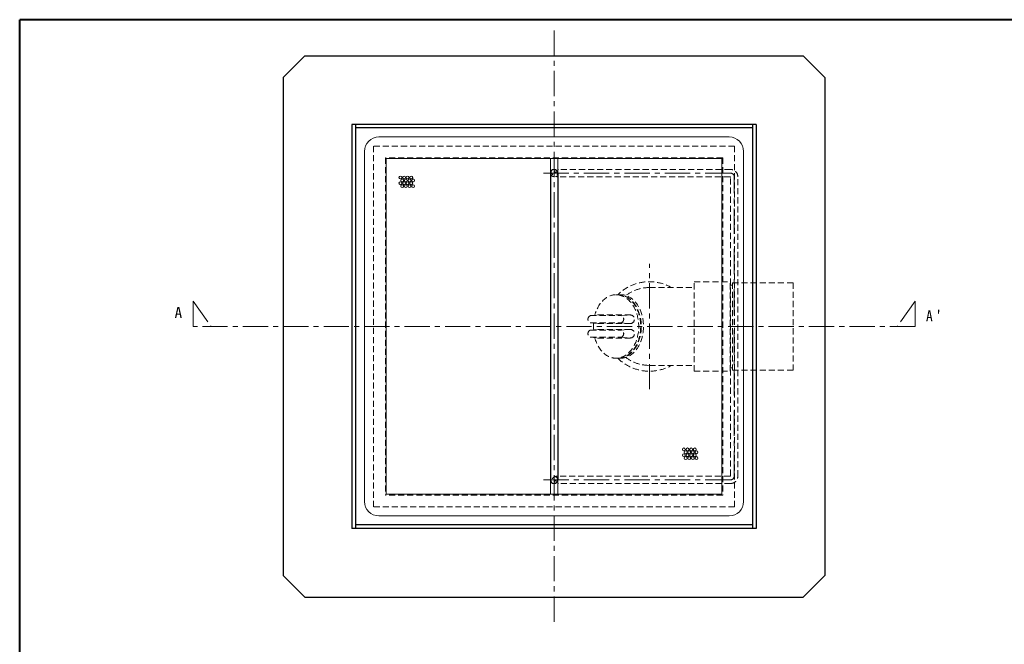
# Model space of a CAD drawing. Units: millimetres at full size, sheet at 1:7; details may follow other scales. Extents: x -1486 to 1349, y -951 to 1016.
# Drawn here: x -1486 to -122, y 151 to 1016 of the extents above; entities that cross this region are included whole.
import ezdxf
from ezdxf.enums import TextEntityAlignment as Align

# ---------------------------------------------------------------- set-up
doc = ezdxf.new("R2010")
doc.units = ezdxf.units.MM
doc.header["$LTSCALE"] = 7
doc.linetypes.add('CHAIN1', pattern=[8, 5, -1, 1, -1])
doc.linetypes.add('DASHED1', pattern=[1.8, 1.2, -0.6])
doc.layers.add('0-0', color=7, linetype='Continuous', lineweight=18)
doc.styles.add('ＭＳ ゴシック', font='')
doc.styles.get('ＭＳ ゴシック').set_extended_font_data('MS Gothic')

msp = doc.modelspace()

# ---------------------------------------------------------------- linework, layer by layer
at = {"layer": '0-0', "color": 1, "lineweight": 40}
for p in [(-1485.961, -950.661), (1349.039, 1016.339)]:
    msp.add_line(p, (-1485.961, 1016.339), dxfattribs=at)
at = {"layer": '0-0', "color": 4, "linetype": 'CHAIN1', "lineweight": 9}
for p, q in [((-745.961, 1001.339), (-745.961, 181.339)), ((-501.506, 803.839), (-760.961, 803.839)), ((-496.506, 383.839), (-496.506, 798.839)), ((-613.961, 504.339), (-613.961, 678.339)), ((-1245.961, 626.339), (-1220.961, 591.339)), ((-1245.961, 626.339), (-1245.961, 591.339)), ((-245.961, 626.339), (-270.961, 591.339)), ((-245.961, 591.339), (-245.961, 626.339)), ((-245.961, 591.339), (-1245.961, 591.339)), ((-501.506, 378.839), (-760.961, 378.839))]:
    msp.add_line(p, q, dxfattribs=at)
at = {"layer": '0-0', "color": 5, "lineweight": 25}
for p, q in [((-1120.961, 936.339), (-1090.961, 966.339)), ((-1090.961, 966.339), (-400.961, 966.339)), ((-370.961, 936.339), (-400.961, 966.339)), ((-1120.961, 936.339), (-1120.961, 246.339)), ((-370.961, 936.339), (-370.961, 246.339)), ((-1025.961, 871.339), (-1025.961, 311.339)), ((-465.961, 871.339), (-1025.961, 871.339)), ((-1020.961, 871.339), (-1020.961, 311.339)), ((-470.961, 866.339), (-1020.961, 866.339)), ((-470.961, 871.339), (-470.961, 311.339)), ((-465.961, 871.339), (-465.961, 311.339)), ((-750.961, 803.839), (-750.961, 378.839)), ((-740.961, 803.839), (-740.961, 378.839)), ((-470.961, 316.339), (-1020.961, 316.339)), ((-465.961, 311.339), (-1025.961, 311.339)), ((-1120.961, 246.339), (-1090.961, 216.339)), ((-370.961, 246.339), (-400.961, 216.339)), ((-1090.961, 216.339), (-400.961, 216.339))]:
    msp.add_line(p, q, dxfattribs=at)
at = {"layer": '0-0'}
for p, q in [((-503.461, 853.839), (-988.461, 853.839)), ((-1008.461, 833.839), (-1008.461, 348.839)), ((-483.461, 833.839), (-483.461, 348.839)), ((-513.461, 823.839), (-978.461, 823.839)), ((-978.461, 823.839), (-978.461, 358.839)), ((-750.961, 823.839), (-750.961, 803.839)), ((-740.961, 823.839), (-740.961, 803.839)), ((-750.961, 378.839), (-750.961, 358.839)), ((-740.961, 378.839), (-740.961, 358.839)), ((-503.461, 328.839), (-988.461, 328.839))]:
    msp.add_line(p, q, dxfattribs=at)
at = {"layer": '0-0', "linetype": 'DASHED1'}
for p, q in [((-495.961, 841.339), (-495.961, 341.339)), ((-495.961, 341.339), (-995.961, 341.339))]:
    msp.add_line(p, q, dxfattribs=at)
at = {"layer": '0-0', "color": 4, "linetype": 'DASHED1', "lineweight": 9}
for p, q in [((-512.461, 824.839), (-512.461, 357.839)), ((-501.506, 808.839), (-739.961, 808.839)), ((-502.506, 798.839), (-740.961, 798.839)), ((-501.506, 384.839), (-501.506, 797.839)), ((-491.506, 383.839), (-491.506, 798.839)), ((-613.961, 645.239), (-551.961, 645.239)), ((-551.961, 529.339), (-551.961, 653.339)), ((-551.961, 653.339), (-501.961, 653.339)), ((-501.961, 529.339), (-501.961, 653.339)), ((-501.961, 648.489), (-498.961, 648.489)), ((-498.961, 651.839), (-498.961, 530.839)), ((-660.144, 635.339), (-657.419, 635.339)), ((-656.57, 635.339), (-653.53, 635.339)), ((-695.499, 606.339), (-685.599, 607.339)), ((-695.499, 606.339), (-653.073, 606.339)), ((-685.599, 607.339), (-640.688, 607.339)), ((-653.073, 606.339), (-640.688, 607.339)), ((-695.499, 596.339), (-685.599, 595.339)), ((-695.499, 596.339), (-653.073, 596.339)), ((-695.499, 586.339), (-685.599, 587.339)), ((-695.499, 586.339), (-653.073, 586.339)), ((-685.599, 595.339), (-640.688, 595.339)), ((-685.599, 587.339), (-640.688, 587.339)), ((-653.073, 596.339), (-640.688, 595.339)), ((-653.073, 586.339), (-640.688, 587.339)), ((-695.499, 576.339), (-685.599, 575.339)), ((-695.499, 576.339), (-653.073, 576.339)), ((-685.599, 575.339), (-640.688, 575.339)), ((-653.073, 576.339), (-640.688, 575.339)), ((-660.144, 547.339), (-657.419, 547.339)), ((-656.57, 547.339), (-653.53, 547.339)), ((-613.961, 537.439), (-551.961, 537.439)), ((-501.961, 534.189), (-498.961, 534.189)), ((-551.961, 529.339), (-501.961, 529.339)), ((-498.961, 530.839), (-414.961, 530.839)), ((-502.506, 383.839), (-740.961, 383.839)), ((-501.506, 373.839), (-739.961, 373.839)), ((-512.461, 357.839), (-979.461, 357.839))]:
    msp.add_line(p, q, dxfattribs=at)
at = {"layer": '0-0', "linetype": 'DASHED1'}
msp.add_lwpolyline([(-495.961, 841.339), (-995.961, 841.339), (-995.961, 341.339)], dxfattribs=at)
at = {"layer": '0-0', "color": 4, "linetype": 'DASHED1', "lineweight": 9}
for points in [[(-512.461, 824.839), (-979.461, 824.839), (-979.461, 357.839)], [(-498.961, 651.839), (-414.961, 651.839), (-414.961, 530.839)]]:
    msp.add_lwpolyline(points, dxfattribs=at)
at = {"layer": '0-0'}
msp.add_lwpolyline([(-513.461, 823.839), (-513.461, 358.839), (-978.461, 358.839)], dxfattribs=at)
at = {"layer": '0-0', "color": 4, "lineweight": 9}
for centre in [(-958.73, 797.75), (-958.73, 789.75), (-956.23, 793.75), (-953.73, 797.75), (-953.73, 789.75), (-951.23, 793.75), (-948.73, 797.75), (-948.73, 789.75), (-946.23, 793.75), (-943.73, 797.75), (-943.73, 789.75), (-941.23, 793.75), (-956.23, 785.75), (-951.23, 785.75), (-946.23, 785.75), (-941.23, 785.75), (-566.208, 421.044), (-561.208, 421.044), (-556.208, 421.044), (-551.208, 421.044), (-566.208, 413.044), (-563.708, 417.044), (-563.708, 409.044), (-561.208, 413.044), (-558.708, 417.044), (-558.708, 409.044), (-556.208, 413.044), (-553.708, 417.044), (-553.708, 409.044), (-551.208, 413.044), (-548.708, 417.044), (-548.708, 409.044)]:
    msp.add_circle(centre, 2, dxfattribs=at)
at = {"layer": '0-0'}
for centre, start, end in [((-988.461, 833.839), 90, 180), ((-503.461, 833.839), 0, 90), ((-988.461, 348.839), 180, 270), ((-503.461, 348.839), 270, 0)]:
    msp.add_arc(centre, 20, start, end, dxfattribs=at)
at = {"layer": '0-0', "color": 4, "linetype": 'DASHED1', "lineweight": 9}
for centre, radius, start, end in [((-740.961, 808.839), 10, 180, 270), ((-739.961, 809.839), 1, 180, 270), ((-501.506, 798.839), 10, 0, 90), ((-502.506, 797.839), 1, 0, 90), ((-613.961, 591.339), 62, 60.38375, 134.79132), ((-613.961, 591.339), 53.9, 90, 127.23981), ((-693.731, 601.339), 5.303, 109.47122, 250.52878), ((-654.84, 601.339), 5.303, 289.47122, 70.52878), ((-640.688, 601.339), 6, 270, 90), ((-693.731, 581.339), 5.303, 109.47122, 250.52878), ((-654.84, 581.339), 5.303, 289.47122, 70.52878), ((-640.688, 581.339), 6, 270, 90), ((-613.961, 591.339), 62, 225.20868, 299.61625), ((-613.961, 591.339), 53.9, 232.76019, 270), ((-740.961, 373.839), 10, 90, 180), ((-502.506, 384.839), 1, 270, 0), ((-501.506, 383.839), 10, 270, 0), ((-739.961, 372.839), 1, 90, 180)]:
    msp.add_arc(centre, radius, start, end, dxfattribs=at)
at = {"layer": '0-0', "color": 5, "lineweight": 25}
for centre, start, end in [((-745.961, 803.839), 0, 180), ((-745.961, 378.839), 180, 0)]:
    msp.add_arc(centre, 5, start, end, dxfattribs=at)
at = {"layer": '0-0', "color": 4, "linetype": 'CHAIN1', "lineweight": 9}
for centre, start, end in [((-740.961, 808.839), 180, 270), ((-501.506, 798.839), 0, 90), ((-501.506, 383.839), 270, 0), ((-740.961, 373.839), 90, 180)]:
    msp.add_arc(centre, 5, start, end, dxfattribs=at)
at = {"layer": '0-0', "linetype": 'DASHED1'}
for centre, start, end in [((-745.961, 803.839), 180, 0), ((-745.961, 378.839), 0, 180)]:
    msp.add_arc(centre, 5, start, end, dxfattribs=at)
at = {"layer": '0-0', "color": 4, "linetype": 'DASHED1', "lineweight": 9}
for centre, start_param, end_param in [((-660.144, 591.339), 1.9332967, 7.49148126), ((-657.419, 591.339), 3.14159265, 6.28318531), ((-656.57, 591.339), 3.14159265, 6.28318531), ((-653.53, 591.339), 3.14159265, 6.28318531), ((-660.144, 591.339), 1.46637839, 1.67521426)]:
    msp.add_ellipse(centre, major_axis=(0, 44), ratio=0.714286, start_param=start_param, end_param=end_param, dxfattribs=at)

# ---------------------------------------------------------------- texts
at = {"layer": '0-0', "style": 'ＭＳ ゴシック'}
msp.add_text('A', height=15.4, dxfattribs=at).set_placement((-1271.461, 598.339), align=Align.BOTTOM_LEFT)
at = {"layer": '0-0', "insert": (-230.961, 598.339), "char_height": 15.4, "attachment_point": 7, "style": 'ＭＳ ゴシック'}
msp.add_mtext("\\T1.36;\\W0.9;A'", dxfattribs=at)

doc.saveas('drawing.dxf')
